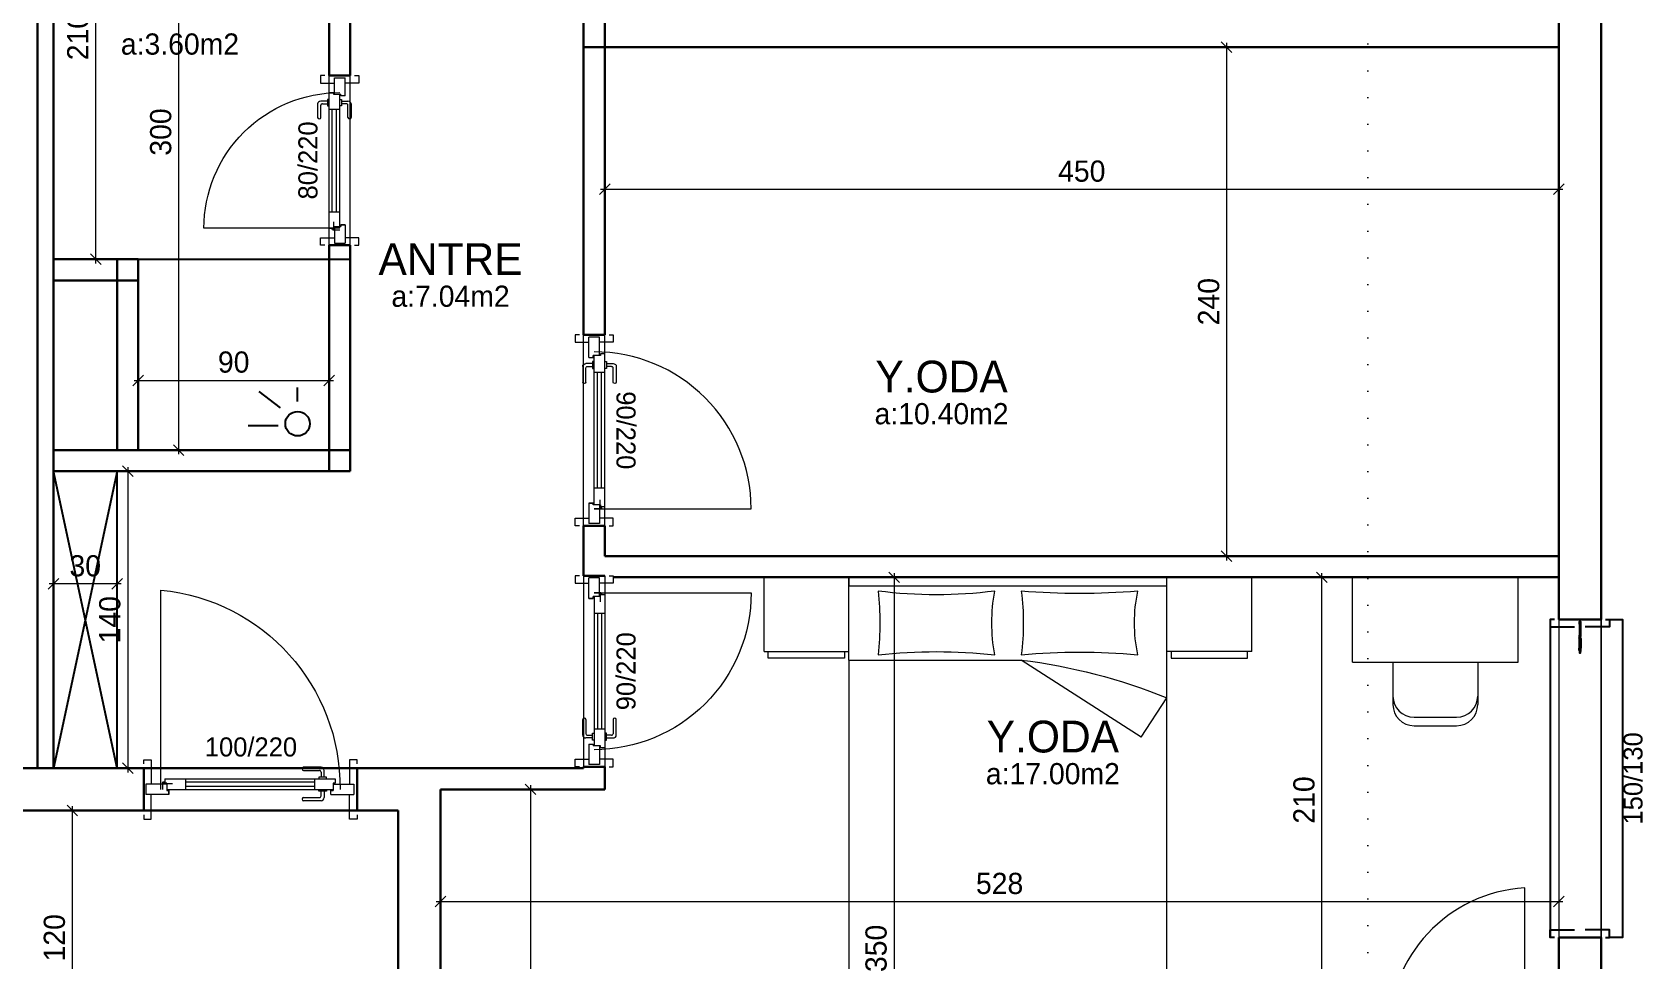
# Model space of a CAD drawing. Header units: centimetres. Extents: x 562865 to 1310255, y -148070 to 32737.
# Drawn here: x 592421 to 593181, y -16070 to -15633 of the extents above; entities that cross this region are included whole.
import ezdxf
from ezdxf.enums import TextEntityAlignment as Align

# ---------------------------------------------------------------- set-up
doc = ezdxf.new("R2010")
doc.units = ezdxf.units.CM
doc.header["$LTSCALE"] = 2.5
doc.linetypes.add('DOT', pattern=[0.25, 0, -0.25])
doc.layers.get('0').update_dxf_attribs({"color": 86})
for name, color, linetype, lineweight in [('ADAKENARI', 18, 'Continuous', 5), ('DUVAR', 4, 'Continuous', 30), ('duvar-kesim', 7, 'Continuous', 0), ('GÖRÜNÜŞLER', 96, 'Continuous', 25), ('iç ölçü', 106, 'Continuous', 18), ('kapi', 9, 'Continuous', 0)]:
    doc.layers.add(name, color=color, linetype=linetype, lineweight=lineweight)
for name, color, linetype in [('alan', 7, 'Continuous'), ('kapi-yazi', 7, 'Continuous'), ('mahal', 7, 'Continuous'), ('penc-yazi', 7, 'Continuous'), ('pencere', 7, 'Continuous')]:
    doc.layers.add(name, color=color, linetype=linetype)
doc.styles.add('PINAR', font='comic.ttf')
doc.dimstyles.new('TEMİZ ÖLÇÜ', dxfattribs={"dimtxt": 10, "dimasz": 5, "dimexe": 1.8, "dimexo": 0.625, "dimgap": 3, "dimtad": 1, "dimdec": 0, "dimrnd": 0.5, "dimzin": 1, "dimdsep": 46, "dimtxsty": 'PINAR', "dimblk": 'OBLIQUE', "dimcen": 0.9, "dimdle": 2, "dimclrd": 256, "dimclre": 256, "dimclrt": 7, "dimadec": 0, "dimazin": 0, "dimtfac": 1, "dimtdec": 0, "dimtofl": 0, "dimtmove": 2, "dimatfit": 2, "dimfxl": 10, "dimfxlon": 1, "dimlwd": -1, "dimlwe": -1, "dimarcsym": 0})

# ---------------------------------------------------------------- blocks, each defined once
blk = doc.blocks.new('_Oblique')
at = {"color": 0, "linetype": 'ByBlock', "lineweight": -2}
blk.add_line((-0.5, -0.5), (0.5, 0.5), dxfattribs=at)
blk = doc.blocks.new('*D645')
at = {"layer": 'Defpoints', "color": 0}
for p in [(592790.18, -15889.97), (592810.18, -16239.97), (592827.54, -16239.97)]:
    blk.add_point(p, dxfattribs=at)
at = {"layer": 'iç ölçü'}
for p, q in [((592817.54, -15889.97), (592829.34, -15889.97)), ((592827.54, -15887.97), (592827.54, -16241.97)), ((592817.54, -16239.97), (592829.34, -16239.97))]:
    blk.add_line(p, q, dxfattribs=at)
at = {"layer": 'iç ölçü', "linetype": 'ByBlock', "xscale": 5, "yscale": 5, "zscale": 5}
for p, rotation in [((592827.54, -15889.97), 90), ((592827.54, -16239.97), 270)]:
    blk.add_blockref('_Oblique', p, dxfattribs=dict(at, rotation=rotation))
at = {"layer": 'iç ölçü', "color": 7, "insert": (592819.07, -16064.97), "char_height": 10, "attachment_point": 5, "rotation": 90, "style": 'PINAR'}
blk.add_mtext('350', dxfattribs=at)
blk = doc.blocks.new('*D646')
at = {"layer": 'Defpoints', "color": 0}
for p in [(593140.93, -16017.94), (592613.61, -16027.94), (593140.93, -16042.83)]:
    blk.add_point(p, dxfattribs=at)
at = {"layer": 'iç ölçü'}
for p, q in [((592613.61, -16032.83), (592613.61, -16044.63)), ((593140.93, -16032.83), (593140.93, -16044.63)), ((592611.61, -16042.83), (593142.93, -16042.83))]:
    blk.add_line(p, q, dxfattribs=at)
at = {"layer": 'iç ölçü', "linetype": 'ByBlock', "xscale": 5, "yscale": 5, "zscale": 5, "rotation": 180}
blk.add_blockref('_Oblique', (592613.61, -16042.83), dxfattribs=at)
at = {"layer": 'iç ölçü', "linetype": 'ByBlock', "xscale": 5, "yscale": 5, "zscale": 5}
blk.add_blockref('_Oblique', (593140.93, -16042.83), dxfattribs=at)
at = {"layer": 'iç ölçü', "color": 7, "insert": (592877.27, -16034.39), "char_height": 10, "attachment_point": 5, "style": 'PINAR'}
blk.add_mtext('528', dxfattribs=at)
blk = doc.blocks.new('*D647')
at = {"layer": 'Defpoints', "color": 0}
for p in [(592459.45, -15839.97), (592459.45, -15979.97), (592466.15, -15979.97)]:
    blk.add_point(p, dxfattribs=at)
at = {"layer": 'iç ölçü'}
for p, q in [((592460.07, -15839.97), (592467.95, -15839.97)), ((592466.15, -15837.97), (592466.15, -15981.97)), ((592460.07, -15979.97), (592467.95, -15979.97))]:
    blk.add_line(p, q, dxfattribs=at)
at = {"layer": 'iç ölçü', "linetype": 'ByBlock', "xscale": 5, "yscale": 5, "zscale": 5}
for p, rotation in [((592466.15, -15839.97), 90), ((592466.15, -15979.97), 270)]:
    blk.add_blockref('_Oblique', p, dxfattribs=dict(at, rotation=rotation))
at = {"layer": 'iç ölçü', "color": 7, "insert": (592457.74, -15909.97), "char_height": 10, "attachment_point": 5, "rotation": 90, "style": 'PINAR'}
blk.add_mtext('140', dxfattribs=at)
blk = doc.blocks.new('*D649')
at = {"layer": 'Defpoints', "color": 0}
for p in [(592960.5, -15639.97), (592960.5, -15879.97), (592984.31, -15879.97)]:
    blk.add_point(p, dxfattribs=at)
at = {"layer": 'iç ölçü'}
for p, q in [((592974.31, -15639.97), (592986.11, -15639.97)), ((592984.31, -15637.97), (592984.31, -15881.97)), ((592974.31, -15879.97), (592986.11, -15879.97))]:
    blk.add_line(p, q, dxfattribs=at)
at = {"layer": 'iç ölçü', "linetype": 'ByBlock', "xscale": 5, "yscale": 5, "zscale": 5}
for p, rotation in [((592984.31, -15639.97), 90), ((592984.31, -15879.97), 270)]:
    blk.add_blockref('_Oblique', p, dxfattribs=dict(at, rotation=rotation))
at = {"layer": 'iç ölçü', "color": 7, "insert": (592975.9, -15759.97), "char_height": 10, "attachment_point": 5, "rotation": 90, "style": 'PINAR'}
blk.add_mtext('240', dxfattribs=at)
blk = doc.blocks.new('*D650')
at = {"layer": 'Defpoints', "color": 0}
for p in [(592691.11, -15684.22), (593140.93, -15684.22), (593140.93, -15706.97)]:
    blk.add_point(p, dxfattribs=at)
at = {"layer": 'iç ölçü'}
for p, q in [((592691.11, -15696.97), (592691.11, -15708.77)), ((593140.93, -15696.97), (593140.93, -15708.77)), ((592689.11, -15706.97), (593142.93, -15706.97))]:
    blk.add_line(p, q, dxfattribs=at)
at = {"layer": 'iç ölçü', "linetype": 'ByBlock', "xscale": 5, "yscale": 5, "zscale": 5, "rotation": 180}
blk.add_blockref('_Oblique', (592691.11, -15706.97), dxfattribs=at)
at = {"layer": 'iç ölçü', "linetype": 'ByBlock', "xscale": 5, "yscale": 5, "zscale": 5}
blk.add_blockref('_Oblique', (593140.93, -15706.97), dxfattribs=at)
at = {"layer": 'iç ölçü', "color": 7, "insert": (592916.02, -15698.48), "char_height": 10, "attachment_point": 5, "style": 'PINAR'}
blk.add_mtext('450', dxfattribs=at)
blk = doc.blocks.new('fm-door1')
at = {"linetype": 'Continuous'}
for p, q in [((0, 25), (0, -25)), ((100, 25), (0, 25)), ((79.7, 31.8), (79.7, -0.3)), ((84, 27.6), (127.8, 27.6)), ((90, 50), (910, 50)), ((90, 50), (90, 30)), ((100, 30), (90, 30)), ((100, 30), (100, -5)), ((100, 30), (100, -5)), ((100, 0), (900, 0)), ((190, 50), (190, 0)), ((810, 50), (810, 0)), ((910, 30), (900, 30)), ((900, 30), (900, -5)), ((900, 25), (1000, 25)), ((910, 50), (910, 30)), ((1000, 25), (1000, -25)), ((110, -25), (0, -25)), ((100, -5), (110, -5)), ((110, -5), (100, -5)), ((110, -5), (110, -25)), ((110, -25), (110, -5)), ((890, -25), (890, -5)), ((890, -5), (900, -5)), ((890, -25), (1000, -25))]:
    blk.add_line(p, q, dxfattribs=at)
at = {"color": 8, "linetype": 'Continuous'}
for p, q in [((190, 35), (810, 35)), ((190, 15), (810, 15))]:
    blk.add_line(p, q, dxfattribs=at)
at = {"linetype": 'Continuous'}
for points in [[(857.6, 58.1), (857.6, 88.9, 0.414214), (842.4, 104.1), (758.6, 104.1, 1), (758.6, 88.9), (834.8, 88.9, -0.414214), (842.4, 81.3), (842.4, 58.1)], [(857.6, -8.1), (857.6, -38.9, -0.414214), (842.4, -54.1), (758.6, -54.1, -1), (758.6, -38.9), (834.8, -38.9, 0.414214), (842.4, -31.3), (842.4, -8.1)]]:
    blk.add_lwpolyline(points, format="xyb", dxfattribs=at)
for points in [[(869, 50), (869, 58.1), (831, 58.1), (831, 50)], [(869, 0), (869, -8.1), (831, -8.1), (831, 0)]]:
    blk.add_lwpolyline(points, dxfattribs=at)
blk.add_circle((84, 31.8), 4.26, dxfattribs=at)
blk = doc.blocks.new('*D657')
at = {"layer": 'Defpoints', "color": 0}
for p in [(592544.96, -15529.97), (592490.16, -15829.97), (592544.96, -15829.97)]:
    blk.add_point(p, dxfattribs=at)
at = {"layer": 'iç ölçü'}
for p, q in [((592500.16, -15529.97), (592488.36, -15529.97)), ((592490.16, -15527.97), (592490.16, -15831.97)), ((592500.16, -15829.97), (592488.36, -15829.97))]:
    blk.add_line(p, q, dxfattribs=at)
at = {"layer": 'iç ölçü', "linetype": 'ByBlock', "xscale": 5, "yscale": 5, "zscale": 5}
for p, rotation in [((592490.16, -15529.97), 90), ((592490.16, -15829.97), 270)]:
    blk.add_blockref('_Oblique', p, dxfattribs=dict(at, rotation=rotation))
at = {"layer": 'iç ölçü', "color": 7, "insert": (592481.74, -15679.97), "char_height": 10, "attachment_point": 5, "rotation": 90, "style": 'PINAR'}
blk.add_mtext('300', dxfattribs=at)
blk = doc.blocks.new('*D659')
at = {"layer": 'Defpoints', "color": 0}
for p in [(592561.11, -15788.76), (592471.11, -15798.76), (592561.11, -15797.1)]:
    blk.add_point(p, dxfattribs=at)
at = {"layer": 'iç ölçü'}
for p, q in [((592471.11, -15798.14), (592471.11, -15795.3)), ((592561.11, -15789.39), (592561.11, -15798.9)), ((592469.11, -15797.1), (592563.11, -15797.1))]:
    blk.add_line(p, q, dxfattribs=at)
at = {"layer": 'iç ölçü', "linetype": 'ByBlock', "xscale": 5, "yscale": 5, "zscale": 5, "rotation": 180}
blk.add_blockref('_Oblique', (592471.11, -15797.1), dxfattribs=at)
at = {"layer": 'iç ölçü', "linetype": 'ByBlock', "xscale": 5, "yscale": 5, "zscale": 5}
blk.add_blockref('_Oblique', (592561.11, -15797.1), dxfattribs=at)
at = {"layer": 'iç ölçü', "color": 7, "insert": (592516.11, -15788.52), "char_height": 10, "attachment_point": 5, "style": 'PINAR'}
blk.add_mtext('90', dxfattribs=at)
blk = doc.blocks.new('*D660')
at = {"layer": 'Defpoints', "color": 0}
for p in [(592451.06, -15529.97), (592463.61, -15529.97), (592463.61, -15739.97)]:
    blk.add_point(p, dxfattribs=at)
at = {"layer": 'iç ölçü'}
for p, q in [((592461.06, -15529.97), (592449.26, -15529.97)), ((592451.06, -15741.97), (592451.06, -15527.97)), ((592461.06, -15739.97), (592449.26, -15739.97))]:
    blk.add_line(p, q, dxfattribs=at)
at = {"layer": 'iç ölçü', "linetype": 'ByBlock', "xscale": 5, "yscale": 5, "zscale": 5}
for p, rotation in [((592451.06, -15529.97), 90), ((592451.06, -15739.97), 270)]:
    blk.add_blockref('_Oblique', p, dxfattribs=dict(at, rotation=rotation))
at = {"layer": 'iç ölçü', "color": 7, "insert": (592442.65, -15634.97), "char_height": 10, "attachment_point": 5, "rotation": 90, "style": 'PINAR'}
blk.add_mtext('210', dxfattribs=at)
blk = doc.blocks.new('*D661')
at = {"layer": 'Defpoints', "color": 0}
for p in [(592431.11, -15893.02), (592431.11, -15933.9), (592461.11, -15939.72)]:
    blk.add_point(p, dxfattribs=at)
at = {"layer": 'iç ölçü'}
for p, q in [((592463.11, -15893.02), (592429.11, -15893.02)), ((592431.11, -15903.02), (592431.11, -15891.22)), ((592461.11, -15903.02), (592461.11, -15891.22))]:
    blk.add_line(p, q, dxfattribs=at)
at = {"layer": 'iç ölçü', "linetype": 'ByBlock', "xscale": 5, "yscale": 5, "zscale": 5, "rotation": 180}
blk.add_blockref('_Oblique', (592431.11, -15893.02), dxfattribs=at)
at = {"layer": 'iç ölçü', "linetype": 'ByBlock', "xscale": 5, "yscale": 5, "zscale": 5}
blk.add_blockref('_Oblique', (592461.11, -15893.02), dxfattribs=at)
at = {"layer": 'iç ölçü', "color": 7, "insert": (592446.11, -15884.61), "char_height": 10, "attachment_point": 5, "style": 'PINAR'}
blk.add_mtext('30', dxfattribs=at)
blk = doc.blocks.new('*D662')
at = {"layer": 'Defpoints', "color": 0}
for p in [(592691.11, -15989.97), (592656.01, -16239.97), (592711.11, -16239.97)]:
    blk.add_point(p, dxfattribs=at)
at = {"layer": 'iç ölçü'}
for p, q in [((592666.01, -15989.97), (592654.21, -15989.97)), ((592656.01, -15987.97), (592656.01, -16241.97)), ((592666.01, -16239.97), (592654.21, -16239.97))]:
    blk.add_line(p, q, dxfattribs=at)
at = {"layer": 'iç ölçü', "linetype": 'ByBlock', "xscale": 5, "yscale": 5, "zscale": 5}
for p, rotation in [((592656.01, -15989.97), 90), ((592656.01, -16239.97), 270)]:
    blk.add_blockref('_Oblique', p, dxfattribs=dict(at, rotation=rotation))
at = {"layer": 'iç ölçü', "color": 7, "insert": (592647.54, -16114.97), "char_height": 10, "attachment_point": 5, "rotation": 90, "style": 'PINAR'}
blk.add_mtext('250', dxfattribs=at)
blk = doc.blocks.new('A$C652E4B45')
for p, q in [((0, 200), (40, 200)), ((0, 165), (0, 200)), ((40, 165), (40, 200)), ((230, 200), (190, 200)), ((190, 165), (190, 200)), ((230, 165), (230, 200)), ((40, 143.16), (40, 196)), ((40, 161), (40, 196)), ((190, 161), (190, 196)), ((0, 165), (40, 165)), ((230, 165), (190, 165)), ((40, 0), (40, 4)), ((189.99, 4), (190, 0)), ((190, 0), (40, 0))]:
    blk.add_line(p, q)
at = {"color": 42}
for p, q in [((2, 161.8), (2, 165)), ((38, 161.8), (2, 161.8)), ((38, 165), (38, 161.8)), ((52.14, 124.69), (108.77, 161)), ((189.99, 161), (108.77, 161)), ((189.99, 161), (189.99, 4)), ((192, 165), (192, 161.8)), ((192, 161.8), (228, 161.8)), ((228, 161.8), (228, 165)), ((52.14, 124.69), (40, 143.15)), ((40, 4), (40, 143.15)), ((190, 4), (40, 4))]:
    blk.add_line(p, q, dxfattribs=at)
blk.add_lwpolyline([(40, 200), (190, 200), (190, 196), (40, 196)], close=True)
for centre, radius, start, end in [((-17.22, 178.48), 72.55, 348.06799, 11.93201), ((81.27, 527.83), 335.48, 265.2981, 274.7019), ((219.43, 178.48), 111.68, 172.28082, 187.71918), ((148.73, 412.86), 221.09, 262.85499, 277.14501), ((39.71, 178.48), 82.89, 349.57411, 10.42589), ((312.08, 178.48), 136.67, 173.69908, 186.30092), ((40, 161), 0.005, 180, 270), ((81.27, -141.41), 306.13, 84.84604, 95.15396), ((148.73, -94.37), 259.31, 83.91241, 96.08759), ((189.99, 161), 0.005, 270, 0), ((40, 143.16), 0.005, 180, 292.0158)]:
    blk.add_arc(centre, radius, start, end)
blk.add_arc((142.49, -110.3), 273.39, 97.08581, 112.0158, dxfattribs=at)
blk = doc.blocks.new('fm-win2')
at = {"color": 8, "linetype": 'Continuous'}
for p, q in [((11, 1.4), (11, 0.2)), ((11, 1.4), (54.3, 1.4)), ((11, 0.2), (54.3, 0.2)), ((12, 1.4), (12, 0.2)), ((12.8, 3), (52.5, 3)), ((53.3, 1.4), (53.3, 0.2)), ((54.3, 1.4), (54.3, 0.2)), ((63.9, 0.3), (63.9, -0.9)), ((63.9, 0.3), (103.2, 0.3)), ((64.9, 0.3), (64.9, -0.9)), ((102.2, 0.3), (102.2, -0.9)), ((103.2, 0.3), (103.2, -0.9)), ((12.9, -1.9), (52.3, -1.9)), ((63.9, -0.9), (103.2, -0.9)), ((65.4, -3.3), (101.6, -3.3))]:
    blk.add_line(p, q, dxfattribs=at)
at = {"linetype": 'Continuous'}
for points in [[(7, -1.8), (0, -1.8), (0, 1.8), (7, 1.8)], [(7.5, -1.7), (7.5, -0.1), (7.2, -0.1), (7.2, 0.2), (7.5, 0.2), (7.5, 0.7), (7.2, 0.7), (7.2, 1), (7.5, 1), (7.5, 2), (6.2, 2), (6.2, 2.7), (5.6, 2.7), (5.5, 2), (5.2, 2), (5.4, 3), (12.5, 3), (12.7, 2), (12.4, 2), (12.3, 2.7), (11.7, 2.7), (11.7, 2), (10.5, 2), (10.5, 1), (10.8, 1), (10.8, 0.7), (10.5, 0.7), (10.5, 0.2), (10.8, 0.2), (10.8, -0.1), (10.5, -0.1), (10.5, -1.7), (10.8, -1.7), (10.8, -2), (7.2, -2), (7.2, -1.7)], [(58, 2), (59.2, 2), (59.2, 2.7), (59.8, 2.7), (59.9, 2), (60.2, 2), (60, 3), (52.8, 3), (52.6, 2), (52.9, 2), (53, 2.7), (53.5, 2.7), (53.5, 2), (54.7, 2), (54.7, 1), (54.4, 1), (54.4, 0.7), (54.7, 0.7), (54.7, 0.2), (54.4, 0.2), (54.4, -0.1), (54.7, -0.1), (54.7, -1.7), (54.4, -1.7), (54.4, -2), (58.3, -2), (58.3, -1.7), (58, -1.7), (58, -0.1), (58.3, -0.1), (58.3, 0.2), (58, 0.2), (58, 0.7), (58.3, 0.7), (58.3, 1), (58, 1)], [(63.1, -1.2), (63.1, 0.9), (63.9, 0.9), (63.9, 1.6), (64.4, 1.6), (64.5, 0.9), (64.9, 0.9), (64.7, 1.9), (59.8, 1.9), (59.8, 1.6), (59.9, 1.6), (59.9, 0.8), (59.1, 0.8), (59.1, -0.2), (60.1, -0.2), (60.1, -1.8), (59.1, -1.8), (59.1, -2.3), (57.5, -2.3), (57.5, -3.5), (63.4, -3.5), (63.4, -3.2), (63.1, -3.2), (63.1, -1.4), (63.4, -1.4), (63.4, -1.2)], [(104, -1.4), (103.7, -1.4), (103.7, -1.2), (104, -1.2), (104, 0.9), (103.1, 0.9), (103.1, 1.6), (102.6, 1.6), (102.5, 0.9), (102.2, 0.9), (102.4, 1.9), (107.3, 1.9), (107.3, 1.6), (107.2, 1.6), (107.2, 0.8), (108, 0.8), (108, -0.2), (107, -0.2), (107, -1.8), (108, -1.8), (108, -2.3), (109.5, -2.3), (109.5, -3.5), (103.7, -3.5), (103.7, -3.2), (104, -3.2)], [(109, 0.7), (108.7, 0.7), (108.7, 1), (109, 1), (109, 2), (107.8, 2), (107.8, 2.7), (107.2, 2.7), (107.1, 2), (106.8, 2), (107, 3), (114.4, 3), (114.6, 2), (114.2, 2), (114.1, 2.7), (113.6, 2.7), (113.6, 2), (112.3, 2), (112.3, 1), (112.6, 1), (112.6, 0.7), (112.3, 0.7), (112.3, 0.2), (112.6, 0.2), (112.6, -0.1), (112.3, -0.1), (112.3, -1.7), (112.6, -1.7), (112.6, -2), (108.7, -2), (108.7, -1.7), (109, -1.7), (109, -0.1), (108.7, -0.1), (108.7, 0.2), (109, 0.2)], [(113, -1.8), (120, -1.8), (120, 1.8), (113, 1.8)]]:
    blk.add_lwpolyline(points, close=True, dxfattribs=at)
at = {"color": 8, "linetype": 'Continuous'}
blk.add_lwpolyline([(63.4, 1.9), (65.2, 3.7), (101.8, 3.7), (103.6, 1.9)], dxfattribs=at)
for points in [[(10.9, -1.4), (10.9, -1.9), (12.6, -1.9), (12.6, -0.5), (12.3, -0.5), (12.3, -1), (11.8, -1), (11.8, -0.5), (11.5, -0.5), (11.5, -1.1), (10.7, -1.1), (10.7, -0.5), (10.6, -0.5), (10.6, -1.4)], [(54.3, -1.4), (54.3, -1.9), (52.6, -1.9), (52.6, -0.5), (52.9, -0.5), (52.9, -1), (53.4, -1), (53.4, -0.5), (53.7, -0.5), (53.7, -1.1), (54.5, -1.1), (54.5, -0.5), (54.6, -0.5), (54.6, -1.4)], [(63.2, -2.4), (63.5, -2.4), (63.5, -3.3), (65.2, -3.3), (65.2, -1.6), (64.9, -1.6), (64.9, -2.1), (64.4, -2.1), (64.4, -1.6), (64.1, -1.6), (64.1, -2.1), (63.3, -2.1), (63.3, -1.6), (63.2, -1.6)], [(103.9, -2.4), (103.6, -2.4), (103.6, -3.3), (101.9, -3.3), (101.9, -1.6), (102.2, -1.6), (102.2, -2.1), (102.7, -2.1), (102.7, -1.6), (103, -1.6), (103, -2.1), (103.8, -2.1), (103.8, -1.6), (103.9, -1.6)]]:
    blk.add_lwpolyline(points, close=True, dxfattribs=at)
blk = doc.blocks.new('*D669')
at = {"layer": 'Defpoints', "color": 0}
for p in [(593020.93, -15889.97), (593029.24, -15889.97), (593020.93, -16099.97)]:
    blk.add_point(p, dxfattribs=at)
at = {"layer": 'iç ölçü'}
for p, q in [((593021.55, -15889.97), (593031.04, -15889.97)), ((593029.24, -16101.97), (593029.24, -15887.97)), ((593021.55, -16099.97), (593031.04, -16099.97))]:
    blk.add_line(p, q, dxfattribs=at)
at = {"layer": 'iç ölçü', "linetype": 'ByBlock', "xscale": 5, "yscale": 5, "zscale": 5}
for p, rotation in [((593029.24, -15889.97), 90), ((593029.24, -16099.97), 270)]:
    blk.add_blockref('_Oblique', p, dxfattribs=dict(at, rotation=rotation))
at = {"layer": 'iç ölçü', "color": 7, "insert": (593020.83, -15994.97), "char_height": 10, "attachment_point": 5, "rotation": 90, "style": 'PINAR'}
blk.add_mtext('210', dxfattribs=at)
blk = doc.blocks.new('A$C7478702B')
for p, q in [((0, 70), (78, 70)), ((0, 30), (0, 70)), ((78, 30), (78, 70)), ((0, 30), (78, 30))]:
    blk.add_line(p, q)
at = {"color": 42}
for p, q in [((19, 30), (19, 10)), ((59, 30), (59, 10)), ((29, 4), (49, 4)), ((29, 0), (49, 0))]:
    blk.add_line(p, q, dxfattribs=at)
for centre, start, end in [((29, 14), 180, 270), ((29, 10), 180, 270), ((49, 14), 270, 0), ((49, 10), 270, 0)]:
    blk.add_arc(centre, 10, start, end, dxfattribs=at)
blk = doc.blocks.new('*D681')
at = {"layer": 'Defpoints', "color": 0}
for p in [(592447.78, -15999.97), (592440.02, -16119.97), (592447.78, -16119.97)]:
    blk.add_point(p, dxfattribs=at)
at = {"layer": 'iç ölçü'}
for p, q in [((592447.16, -15999.97), (592438.22, -15999.97)), ((592440.02, -15997.97), (592440.02, -16121.97)), ((592447.16, -16119.97), (592438.22, -16119.97))]:
    blk.add_line(p, q, dxfattribs=at)
at = {"layer": 'iç ölçü', "linetype": 'ByBlock', "xscale": 5, "yscale": 5, "zscale": 5}
for p, rotation in [((592440.02, -15999.97), 90), ((592440.02, -16119.97), 270)]:
    blk.add_blockref('_Oblique', p, dxfattribs=dict(at, rotation=rotation))
at = {"layer": 'iç ölçü', "color": 7, "insert": (592431.61, -16059.97), "char_height": 10, "attachment_point": 5, "rotation": 90, "style": 'PINAR'}
blk.add_mtext('120', dxfattribs=at)

msp = doc.modelspace()

# ---------------------------------------------------------------- linework, layer by layer
at = {"layer": 'ADAKENARI', "color": 2, "linetype": 'DOT', "ltscale": 20}
msp.add_lwpolyline([(593050.93, -15172.25), (593050.93, -16149.97), (591796.28, -16149.97), (591796.28, -15172.25)], close=True, dxfattribs=at)
at = {"layer": 'DUVAR'}
for p, q in [((593160.93, -15909.79), (593160.93, -15062.25)), ((592423.61, -15979.97), (592423.61, -15082.25)), ((592423.61, -15979.97), (592423.61, -15082.25)), ((592423.61, -15979.97), (592423.61, -15082.25)), ((592423.61, -15979.97), (592423.61, -15082.25)), ((592431.11, -15979.97), (592431.11, -15082.25)), ((592431.11, -15979.97), (592431.11, -15082.25)), ((592431.11, -15979.97), (592431.11, -15082.25)), ((592431.11, -15979.97), (592431.11, -15082.25)), ((593140.93, -15909.79), (593140.93, -15222.25)), ((592561.11, -15653.37), (592561.11, -15519.97)), ((592571.11, -15653.37), (592571.11, -15519.97)), ((592681.11, -15775.64), (592681.11, -15623.09)), ((592691.11, -15775.64), (592691.11, -15623.09)), ((592681.11, -15639.97), (593140.93, -15639.97)), ((592571.11, -15653.37), (592561.11, -15653.37)), ((592561.11, -15839.97), (592561.11, -15733.37)), ((592571.11, -15733.37), (592561.11, -15733.37)), ((592571.11, -15839.97), (592571.11, -15733.37)), ((592431.11, -15739.97), (592471.11, -15739.97)), ((592461.11, -15829.97), (592461.11, -15739.97)), ((592471.11, -15829.97), (592471.11, -15739.97)), ((592431.11, -15749.97), (592471.11, -15749.97)), ((592681.11, -15775.64), (592691.11, -15775.64)), ((592431.11, -15829.97), (592571.11, -15829.97)), ((592431.11, -15839.97), (592571.11, -15839.97)), ((592681.11, -15889.27), (592681.11, -15865.64)), ((592681.11, -15865.64), (592691.11, -15865.64)), ((592691.11, -15879.97), (592691.11, -15865.64)), ((592691.11, -15879.97), (593140.93, -15879.97)), ((592681.11, -15889.27), (592691.11, -15889.27)), ((592694.96, -15889.97), (593140.93, -15889.97)), ((593140.93, -15909.79), (593160.93, -15909.79)), ((592166.11, -15979.97), (592473.76, -15979.97)), ((592261.11, -15979.97), (592473.76, -15979.97)), ((592681.11, -15979.97), (592373.45, -15979.97)), ((592473.76, -15999.97), (592473.76, -15979.97)), ((592574.26, -15979.97), (592601.11, -15979.97)), ((592574.26, -15999.97), (592574.26, -15979.97)), ((592681.11, -15979.27), (592681.11, -15979.97)), ((592681.11, -15979.27), (592691.11, -15979.27)), ((592691.11, -15989.97), (592691.11, -15979.27)), ((592613.61, -16157.97), (592613.61, -15989.97)), ((592691.11, -15989.97), (592613.61, -15989.97)), ((592258.61, -15999.97), (592473.76, -15999.97)), ((592271.11, -15999.97), (592473.76, -15999.97)), ((592593.61, -15999.97), (592373.45, -15999.97)), ((592574.26, -15999.97), (592576.11, -15999.97)), ((592593.61, -16157.97), (592593.61, -15999.97)), ((593140.93, -16109.97), (593140.93, -16059.79)), ((593140.93, -16059.79), (593160.93, -16059.79)), ((593160.93, -16259.97), (593160.93, -16059.79))]:
    msp.add_line(p, q, dxfattribs=at)
at = {"layer": 'duvar-kesim'}
for p, q in [((592561.11, -15733.37), (592561.11, -15653.37)), ((592571.11, -15733.37), (592571.11, -15653.37)), ((592681.11, -15865.64), (592681.11, -15775.64)), ((592691.11, -15865.64), (592691.11, -15775.64)), ((592681.11, -15889.27), (592681.11, -15979.27)), ((592691.11, -15889.27), (592691.11, -15979.27)), ((593140.93, -15909.79), (593140.93, -16059.79)), ((593160.93, -15909.79), (593160.93, -16059.79)), ((592473.76, -15979.97), (592574.26, -15979.97)), ((592473.76, -15999.97), (592574.26, -15999.97))]:
    msp.add_line(p, q, dxfattribs=at)
at = {"layer": 'GÖRÜNÜŞLER'}
for p, q in [((592471.11, -15739.97), (592571.11, -15739.97)), ((592471.11, -15739.97), (592471.11, -15739.97)), ((592538.13, -15810.12), (592528.2, -15802.37)), ((592546.25, -15807.05), (592546.25, -15800.38)), ((592537.05, -15818.6), (592522.97, -15818.6)), ((592461.11, -15839.97), (592431.11, -15979.97)), ((592461.11, -15979.97), (592431.11, -15839.97)), ((592461.11, -15979.97), (592461.11, -15839.97))]:
    msp.add_line(p, q, dxfattribs=at)
msp.add_circle((592546.25, -15817.52), 5.77, dxfattribs=at)
at = {"layer": 'iç ölçü'}
msp.add_lwpolyline([(591686.28, -18137.68), (593160.93, -18137.68), (593160.93, -16939.97), (592728.61, -16939.97), (592728.61, -16259.97), (593160.93, -16259.97), (593160.93, -15062.25), (591686.28, -15062.25), (591686.28, -16259.97), (592118.61, -16259.97), (592118.61, -16939.97), (591686.28, -16939.97)], close=True, dxfattribs=at)
at = {"layer": 'kapi'}
for points in [[(592559.11, -15653.37), (592557.11, -15653.37), (592557.11, -15656.87), (592563.61, -15656.87)], [(592573.11, -15653.37), (592575.11, -15653.37), (592575.11, -15656.87), (592568.61, -15656.87)], [(592559.11, -15733.37), (592557.11, -15733.37), (592557.11, -15729.87), (592563.61, -15729.87)], [(592573.11, -15733.37), (592575.11, -15733.37), (592575.11, -15729.87), (592568.61, -15729.87)], [(592679.11, -15775.64), (592677.11, -15775.64), (592677.11, -15779.14), (592683.61, -15779.14)], [(592693.11, -15775.64), (592695.11, -15775.64), (592695.11, -15779.14), (592688.61, -15779.14)], [(592679.11, -15865.64), (592677.11, -15865.64), (592677.11, -15862.14), (592683.61, -15862.14)], [(592693.11, -15865.64), (592695.11, -15865.64), (592695.11, -15862.14), (592688.61, -15862.14)], [(592679.11, -15889.27), (592677.11, -15889.27), (592677.11, -15892.77), (592683.61, -15892.77)], [(592693.11, -15889.27), (592695.11, -15889.27), (592695.11, -15892.77), (592688.61, -15892.77)], [(592473.76, -15977.97), (592473.76, -15975.97), (592477.26, -15975.97), (592477.26, -15987.47)], [(592574.26, -15977.97), (592574.26, -15975.97), (592570.76, -15975.97), (592570.76, -15987.47)], [(592679.11, -15979.27), (592677.11, -15979.27), (592677.11, -15975.77), (592683.61, -15975.77)], [(592693.11, -15979.27), (592695.11, -15979.27), (592695.11, -15975.77), (592688.61, -15975.77)], [(592473.76, -16001.97), (592473.76, -16003.97), (592477.26, -16003.97), (592477.26, -15992.47)], [(592574.26, -16001.97), (592574.26, -16003.97), (592570.76, -16003.97), (592570.76, -15992.47)]]:
    msp.add_lwpolyline(points, dxfattribs=at)
for points in [[(592566.11, -15725.37), (592502.11, -15725.37, -0.414214), (592566.11, -15661.37, -0.414214)], [(592686.11, -15857.64), (592760.11, -15857.64, 0.414214), (592686.11, -15783.64, 0.414214)], [(592481.76, -15989.97), (592481.76, -15895.97, -0.389297), (592566.26, -15989.97, -0.414214)], [(592686.11, -15897.27), (592760.11, -15897.27, -0.414214), (592686.11, -15971.27, -0.414214)], [(593124.86, -16104.97), (593124.86, -16036.46, 0.399884), (593060.86, -16104.97, 0.414214)]]:
    msp.add_lwpolyline(points, format="xyb", dxfattribs=at)
at = {"layer": 'pencere'}
for points in [[(593138.93, -15909.79), (593136.93, -15909.79), (593136.93, -15913.29), (593148.43, -15913.29)], [(593136.93, -15909.79), (593136.93, -16059.79)], [(593162.93, -15909.79), (593164.93, -15909.79), (593164.93, -15913.29), (593153.43, -15913.29)], [(593164.93, -15909.79), (593170.93, -15909.79), (593170.93, -16059.79), (593164.93, -16059.79)], [(593138.93, -16059.79), (593136.93, -16059.79), (593136.93, -16056.29), (593148.43, -16056.29)], [(593162.93, -16059.79), (593164.93, -16059.79), (593164.93, -16056.29), (593153.43, -16056.29)]]:
    msp.add_lwpolyline(points, dxfattribs=at)

# ---------------------------------------------------------------- block references
at = {"layer": 'iç ölçü', "xscale": -1}
msp.add_blockref('A$C652E4B45', (592996.2, -16089.97), dxfattribs=at)
at = {"layer": 'iç ölçü'}
msp.add_blockref('A$C7478702B', (593043.74, -15959.97), dxfattribs=at)
at = {"layer": 'kapi'}
for p, xscale, yscale, zscale, rotation in [((592566.11, -15732.37), 0.07800000000000001, 0.1, 0.07800000000000001, 90), ((592686.11, -15864.64), 0.08800000000000001, -0.1, 0.08800000000000001, 90), ((592686.11, -15890.27), 0.08800000000000001, 0.1, 0.08800000000000001, 269.9999999999259)]:
    msp.add_blockref('fm-door1', p, dxfattribs=dict(at, xscale=xscale, yscale=yscale, zscale=zscale, rotation=rotation))
at = {"layer": 'kapi', "xscale": 0.098, "yscale": 0.1, "zscale": 0.098}
msp.add_blockref('fm-door1', (592474.76, -15989.97), dxfattribs=at)
at = {"layer": 'pencere', "xscale": 0.1233333333333333, "yscale": 0.1, "zscale": 0.1233333333333333, "rotation": 270}
msp.add_blockref('fm-win2', (593150.93, -15910.79), dxfattribs=at)

# ---------------------------------------------------------------- texts
at = {"layer": 'alan', "style": 'PINAR'}
for s, p in [('a:3.60m2', (592490.79, -15643.48)), ('a:7.04m2', (592618.37, -15762.4)), ('a:10.40m2', (592849.91, -15817.8)), ('a:17.00m2', (592902.39, -15987.57))]:
    msp.add_text(s, height=10, dxfattribs=at).set_placement(p, align=Align.CENTER)
at = {"layer": 'kapi-yazi', "style": 'PINAR'}
for s, rotation, p in [('80/220', 90, (592551.11, -15693.37)), ('90/220', 270, (592701.11, -15820.64)), ('90/220', 90, (592701.11, -15934.27))]:
    msp.add_text(s, height=9, rotation=rotation, dxfattribs=at).set_placement(p, align=Align.MIDDLE_CENTER)
msp.add_text('100/220', height=9, dxfattribs=at).set_placement((592524.26, -15969.97), align=Align.MIDDLE_CENTER)
at = {"layer": 'mahal', "style": 'PINAR'}
for s, p in [('ANTRE', (592618.37, -15747.4)), ('Y.ODA', (592849.91, -15802.8)), ('Y.ODA', (592902.39, -15972.57))]:
    msp.add_text(s, height=15, dxfattribs=at).set_placement(p, align=Align.CENTER)
at = {"layer": 'penc-yazi', "style": 'PINAR'}
msp.add_text('150/130', height=9, rotation=90, dxfattribs=at).set_placement((593175.93, -15984.79), align=Align.MIDDLE_CENTER)

# ---------------------------------------------------------------- dimensions: what is measured, and where the dimension line sits
at = {"layer": 'iç ölçü'}
for base, p1, p2, picture, middle in [((592451.06, -15529.97), (592463.61, -15739.97), (592463.61, -15529.97), '*D660', (592442.65, -15634.97)), ((592490.16, -15829.97), (592544.96, -15529.97), (592544.96, -15829.97), '*D657', (592481.74, -15679.97)), ((592984.31, -15879.97), (592960.5, -15639.97), (592960.5, -15879.97), '*D649', (592975.9, -15759.97)), ((592466.15, -15979.97), (592459.45, -15839.97), (592459.45, -15979.97), '*D647', (592457.74, -15909.97)), ((592827.54, -16239.97), (592790.18, -15889.97), (592810.18, -16239.97), '*D645', (592819.07, -16064.97)), ((593029.24, -15889.97), (593020.93, -16099.97), (593020.93, -15889.97), '*D669', (593020.83, -15994.97)), ((592656.01, -16239.97), (592691.11, -15989.97), (592711.11, -16239.97), '*D662', (592647.54, -16114.97)), ((592440.02, -16119.97), (592447.78, -15999.97), (592447.78, -16119.97), '*D681', (592431.61, -16059.97))]:
    dim = msp.add_linear_dim(base=base, p1=p1, p2=p2, angle=90, dimstyle='TEMİZ ÖLÇÜ', override={"dimarcsym": 1}, dxfattribs=at)
    dim.commit()
    dim.dimension.update_dxf_attribs({"geometry": picture, "text_midpoint": middle})
for base, p1, p2, picture, middle in [((593140.93, -15706.97), (592691.11, -15684.22), (593140.93, -15684.22), '*D650', (592916.02, -15698.48)), ((592561.11, -15797.1), (592471.11, -15798.76), (592561.11, -15788.76), '*D659', (592516.11, -15788.52)), ((592431.11, -15893.02), (592461.11, -15939.72), (592431.11, -15933.9), '*D661', (592446.11, -15884.61)), ((593140.93, -16042.83), (592613.61, -16027.94), (593140.93, -16017.94), '*D646', (592877.27, -16034.39))]:
    dim = msp.add_linear_dim(base=base, p1=p1, p2=p2, dimstyle='TEMİZ ÖLÇÜ', override={"dimarcsym": 1}, dxfattribs=at)
    dim.commit()
    dim.dimension.update_dxf_attribs({"geometry": picture, "text_midpoint": middle})

doc.saveas('drawing.dxf')
